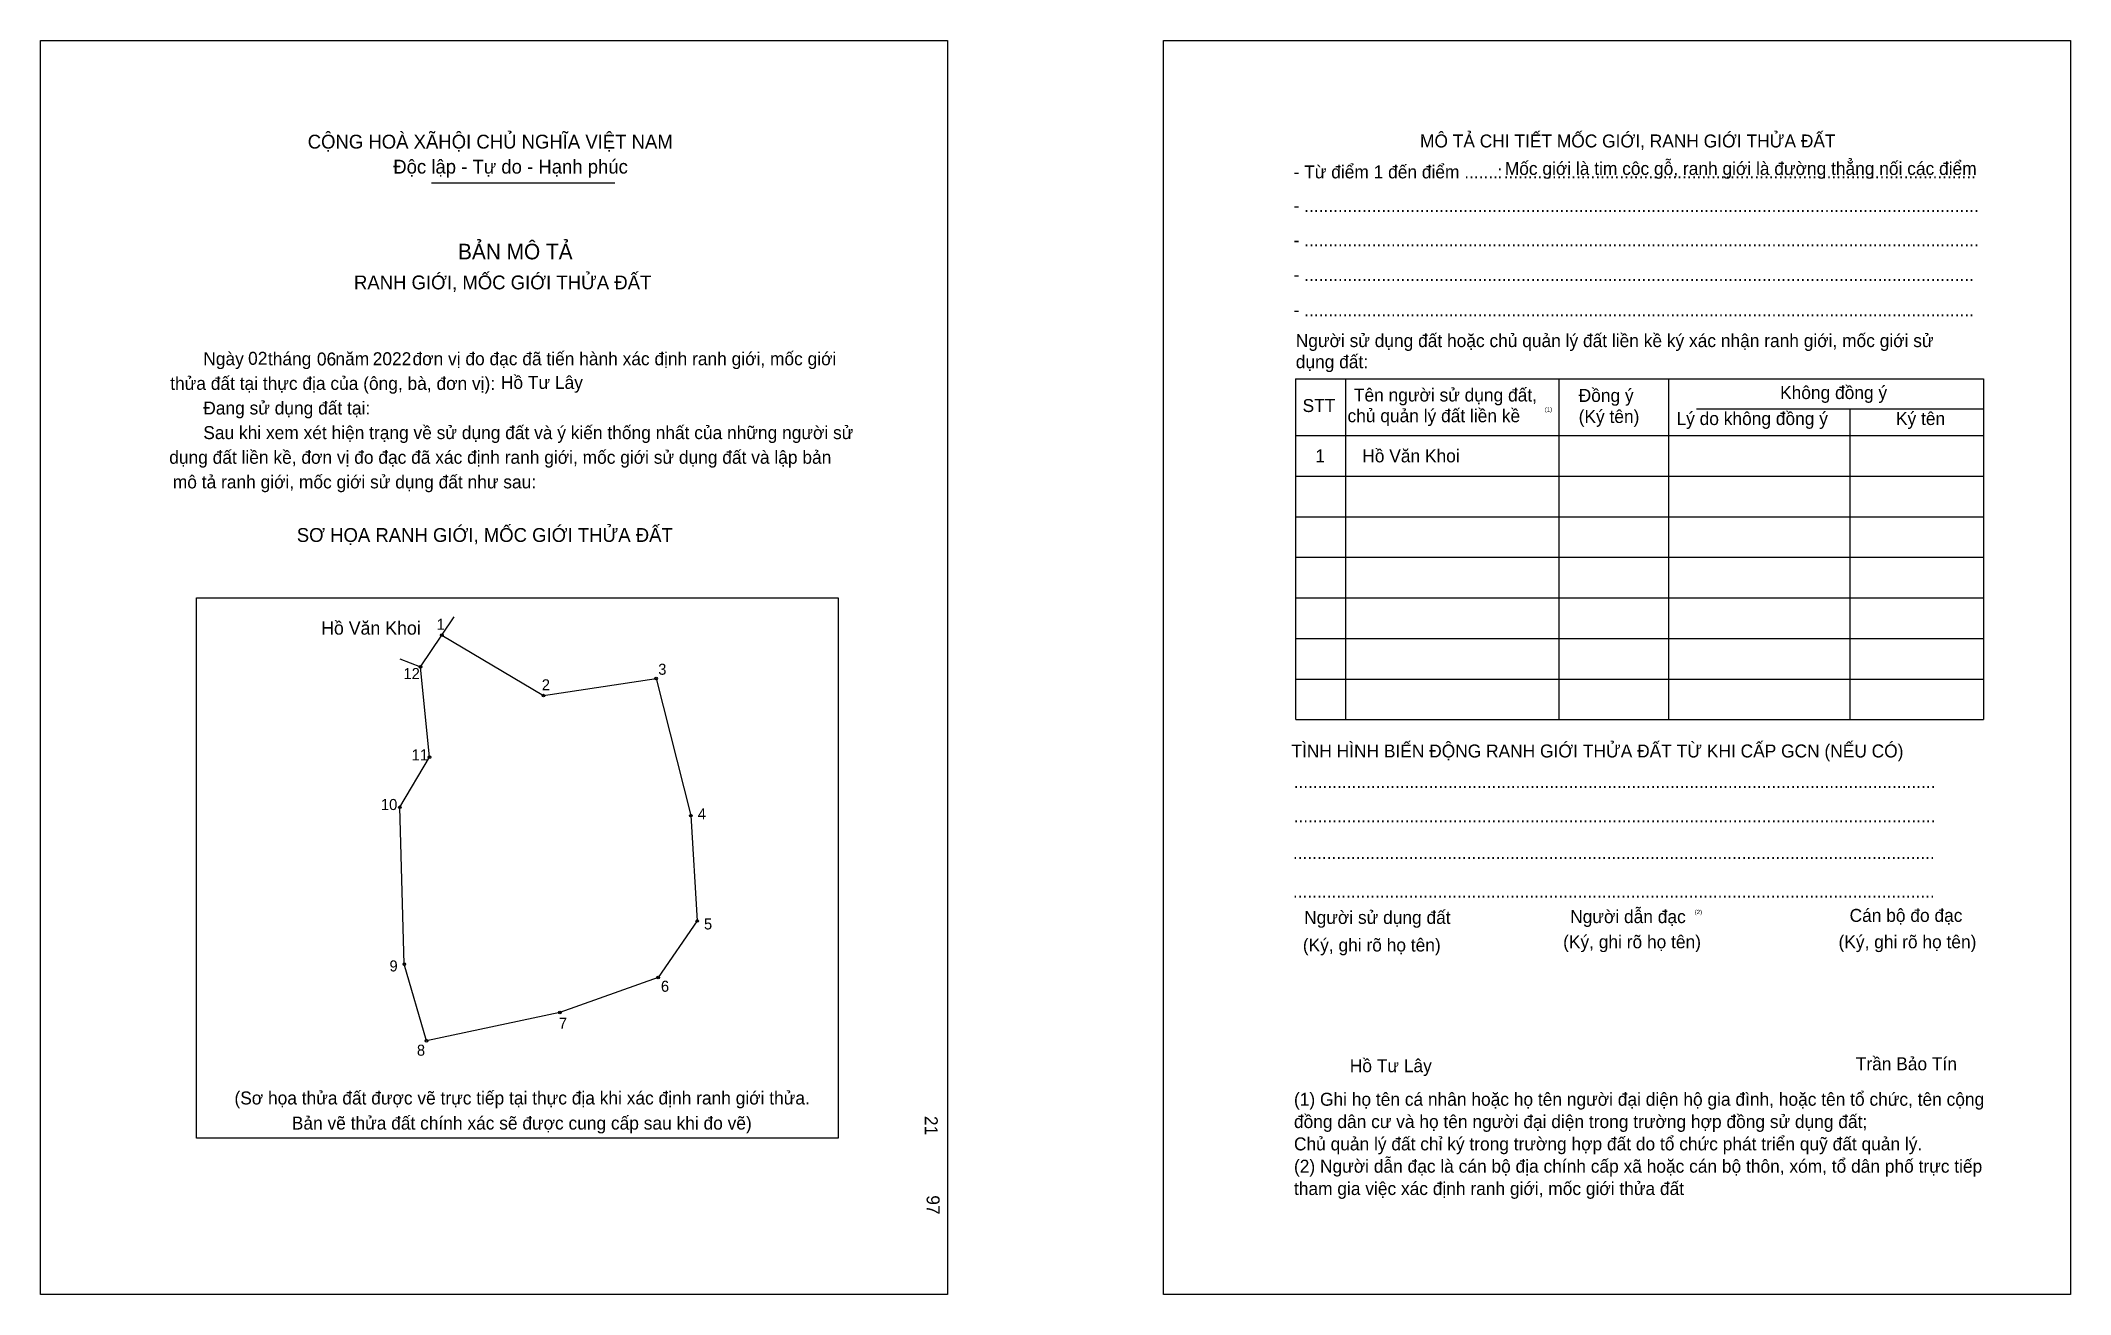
# Model space of a CAD drawing. Extents: x 549134 to 549849, y 1824965 to 1825407.
import ezdxf

# ---------------------------------------------------------------- set-up
doc = ezdxf.new("R2010")
doc.units = 0
for name, color, linetype in [('bmtKhungInTrang1', 7, 'Continuous'), ('bmtKhungInTrang2', 7, 'Continuous'), ('bmtNoiDung', 7, 'Continuous'), ('bmtTemplate', 7, 'Continuous'), ('CanhThua', 7, 'Continuous'), ('MocDinhThua', 7, 'Continuous'), ('RauThua', 7, 'Continuous'), ('SoHieuDinhThua', 7, 'Continuous'), ('TenChuLanCan', 7, 'Continuous')]:
    doc.layers.add(name, color=color, linetype=linetype)

msp = doc.modelspace()

# ---------------------------------------------------------------- linework, layer by layer
at = {"layer": 'bmtKhungInTrang1'}
msp.add_lwpolyline([(549134.04, 1825407.22), (549453.62, 1825407.22), (549453.62, 1824965.2), (549134.04, 1824965.2)], close=True, dxfattribs=at)
at = {"layer": 'bmtKhungInTrang2'}
msp.add_lwpolyline([(549529.83, 1825407.22), (549849.41, 1825407.22), (549849.41, 1824965.2), (549529.83, 1824965.2)], close=True, dxfattribs=at)
at = {"layer": 'bmtTemplate'}
for p, q in [((549271.76, 1825357.12), (549336.38, 1825357.12)), ((549593.94, 1825288), (549593.94, 1825167.83)), ((549669.12, 1825288), (549669.12, 1825167.83)), ((549707.79, 1825288.14), (549707.79, 1825167.83)), ((549818.81, 1825288), (549818.81, 1825167.83)), ((549717.61, 1825277.41), (549818.81, 1825277.41)), ((549576.41, 1825267.97), (549818.81, 1825267.97)), ((549576.41, 1825253.66), (549818.81, 1825253.66)), ((549576.41, 1825239.36), (549818.81, 1825239.36)), ((549576.41, 1825225.05), (549818.81, 1825225.05)), ((549576.41, 1825210.75), (549818.81, 1825210.75)), ((549576.41, 1825196.44), (549818.81, 1825196.44)), ((549576.41, 1825182.14), (549818.81, 1825182.14)), ((549576.41, 1825167.83), (549818.81, 1825167.83))]:
    msp.add_line(p, q, dxfattribs=at)
for points in [[(549576.26, 1825288), (549818.81, 1825288)], [(549576.26, 1825288), (549576.26, 1825167.83)], [(549771.63, 1825277.27), (549771.63, 1825167.83)]]:
    msp.add_lwpolyline(points, dxfattribs=at)
msp.add_lwpolyline([(549189.02, 1825020.25), (549189.02, 1825210.73), (549415.15, 1825210.73), (549415.15, 1825020.25)], close=True, dxfattribs=at)
at = {"layer": 'CanhThua'}
for p, q in [((549267.9, 1825186.41), (549275.48, 1825197.64)), ((549275.48, 1825197.64), (549311.29, 1825176.29)), ((549271.13, 1825154.57), (549267.9, 1825186.41)), ((549311.29, 1825176.29), (549350.94, 1825182.34)), ((549350.94, 1825182.34), (549363.18, 1825133.99)), ((549260.63, 1825136.93), (549271.13, 1825154.57)), ((549262.23, 1825081.61), (549260.63, 1825136.93)), ((549363.18, 1825133.99), (549365.48, 1825096.85)), ((549365.48, 1825096.85), (549351.68, 1825076.92)), ((549270.06, 1825054.63), (549262.23, 1825081.61)), ((549351.68, 1825076.92), (549317.01, 1825064.55)), ((549317.01, 1825064.55), (549270.06, 1825054.63))]:
    msp.add_line(p, q, dxfattribs=at)
at = {"layer": 'MocDinhThua'}
for centre in [(549275.48, 1825197.64), (549267.9, 1825186.41), (549350.94, 1825182.34), (549311.29, 1825176.29), (549271.13, 1825154.57), (549260.63, 1825136.93), (549363.18, 1825133.99), (549365.48, 1825096.85), (549262.23, 1825081.61), (549351.68, 1825076.92), (549317.01, 1825064.55), (549270.06, 1825054.63)]:
    msp.add_circle(centre, 0.467, dxfattribs=at)
at = {"layer": 'RauThua'}
for p, q in [((549275.48, 1825197.64), (549279.84, 1825204.11)), ((549260.69, 1825189.31), (549267.9, 1825186.41))]:
    msp.add_line(p, q, dxfattribs=at)

# ---------------------------------------------------------------- texts
at = {"layer": 'bmtNoiDung'}
for s, height, p in [('02', 4.573, (549207.17, 1825292.92)), ('06', 4.573, (549231.42, 1825292.67)), ('2022', 4.573, (549251.09, 1825292.77)), ('Hồ Tư Lây', 4.573, (549296.26, 1825284.42)), ('1', 4.57, (549583.29, 1825258.53)), ('Hồ Văn Khoi ', 4.5726, (549599.84, 1825258.53)), ('Hồ Tư Lây', 4.573, (549595.44, 1825043.54))]:
    msp.add_text(s, height=height, dxfattribs=at).set_placement(p)
for s, p in [('21', (549445.66, 1825028.12)), ('97', (549446.31, 1825000.14))]:
    msp.add_text(s, height=4.573, rotation=270, dxfattribs=at).set_placement(p)
at = {"layer": 'bmtTemplate'}
for s, height, p in [('CỘNG HOÀ XÃHỘI CHỦ NGHĨA VIỆT NAM', 4.8775, (549228.18, 1825369.15)), ('MÔ TẢ CHI TIẾT MỐC GIỚI, RANH GIỚI THỬA ĐẤT', 4.5709, (549620.19, 1825369.54)), ('Độc lập - Tự do - Hạnh phúc', 4.8775, (549258.34, 1825360.33)), ('- Từ điểm 1 đến điểm .......', 4.5709, (549575.64, 1825358.64)), (':', 4.57, (549647.45, 1825358.64)), ('..................................................................................................', 4.5709, (549649.7, 1825358.64)), ('Mốc giới là tim cộc gỗ, ranh giới là đường thẳng nối các điểm', 4.5709, (549650.08, 1825359.85)), ('- ............................................................................................................................................', 4.57087, (549575.64, 1825346.79)), ('BẢN MÔ TẢ', 5.487, (549281.17, 1825330.1)), ('- ............................................................................................................................................', 4.57087, (549575.64, 1825334.63)), ('RANH GIỚI, MỐC GIỚI THỬA ĐẤT', 4.8775, (549244.48, 1825319.52)), ('- ...........................................................................................................................................', 4.57087, (549575.64, 1825322.47)), ('- ...........................................................................................................................................', 4.57087, (549575.64, 1825310.03)), ('Người sử dụng đất hoặc chủ quản lý đất liền kề ký xác nhận ranh giới, mốc giới sử', 4.5709, (549576.41, 1825299.16)), ('Ngày     tháng     năm         đơn vị đo đạc đã tiến hành xác định ranh giới, mốc giới ', 4.5726, (549191.38, 1825292.77)), ('dụng đất:', 4.571, (549576.41, 1825291.72)), ('thửa đất tại thực địa của (ông, bà, đơn vị):', 4.5726, (549179.72, 1825284.08)), ('Đang sử dụng đất tại:', 4.5726, (549191.38, 1825275.4)), ('STT', 4.571, (549578.8, 1825276.27)), ('Tên người sử dụng đất,', 4.5709, (549596.89, 1825279.99)), ('Đồng ý', 4.571, (549676.11, 1825279.84)), ('Không đồng ý', 4.5709, (549747.09, 1825280.85)), ('chủ quản lý đất liền kề', 4.5709, (549594.65, 1825272.68)), ('(1)', 1.524, (549664.17, 1825276.43)), ('(Ký tên)', 4.571, (549676.11, 1825272.41)), ('Lý do không đồng ý', 4.5709, (549710.59, 1825271.69)), ('Ký tên', 4.571, (549787.94, 1825271.69)), ('Sau khi xem xét hiện trạng về sử dụng đất và ý kiến thống nhất của những người sử ', 4.5726, (549191.38, 1825266.72)), ('dụng đất liền kề, đơn vị đo đạc đã xác định ranh giới, mốc giới sử dụng đất và lập bản', 4.5726, (549179.38, 1825258.03)), ('mô tả ranh giới, mốc giới sử dụng đất như sau:', 4.5726, (549180.64, 1825249.35)), ('SƠ HỌA RANH GIỚI, MỐC GIỚI THỬA ĐẤT', 4.8775, (549224.33, 1825230.48)), ('TÌNH HÌNH BIẾN ĐỘNG RANH GIỚI THỬA ĐẤT TỪ KHI CẤP GCN (NẾU CÓ)', 4.5709, (549574.87, 1825154.49)), ('.....................................................................................................................................', 4.57773, (549575.64, 1825143.73)), ('.....................................................................................................................................', 4.57773, (549575.64, 1825131.57)), ('.....................................................................................................................................', 4.57773, (549575.4, 1825118.7)), ('.....................................................................................................................................', 4.57773, (549575.4, 1825105.11)), ('Người dẫn đạc', 4.5709, (549673.12, 1825096.1)), ('Người sử dụng đất', 4.5709, (549579.36, 1825095.81)), ('(2)', 1.524, (549717.01, 1825099.25)), ('Cán bộ đo đạc', 4.5709, (549771.59, 1825096.53)), ('(Ký, ghi rõ họ tên)', 4.5709, (549578.9, 1825086.09)), ('(Ký, ghi rõ họ tên)', 4.5709, (549670.63, 1825087.23)), ('(Ký, ghi rõ họ tên)', 4.5709, (549767.7, 1825087.23)), ('Trần Bảo Tín', 4.5709, (549773.76, 1825044.21)), ('(Sơ họa thửa đất được vẽ trực tiếp tại thực địa khi xác định ranh giới thửa.', 4.5726, (549202.36, 1825032.16)), ('(1) Ghi họ tên cá nhân hoặc họ tên người đại diện hộ gia đình, hoặc tên tổ chức, tên cộng', 4.5709, (549575.77, 1825031.71)), ('Bản vẽ thửa đất chính xác sẽ được cung cấp sau khi đo vẽ)', 4.5726, (549222.58, 1825023.31)), ('đồng dân cư và họ tên người đại diện trong trường hợp đồng sử dụng đất;', 4.5709, (549575.77, 1825023.85)), ('Chủ quản lý đất chỉ ký trong trường hợp đất do tổ chức phát triển quỹ đất quản lý.', 4.5709, (549575.77, 1825015.98)), ('(2) Người dẫn đạc là cán bộ địa chính cấp xã hoặc cán bộ thôn, xóm, tổ dân phố trực tiếp', 4.5709, (549575.77, 1825008.11)), ('tham gia việc xác định ranh giới, mốc giới thửa đất', 4.5709, (549575.77, 1825000.24))]:
    msp.add_text(s, height=height, dxfattribs=at).set_placement(p)
at = {"layer": 'SoHieuDinhThua'}
for s, height, p in [('1', 3.89, (549273.62, 1825199.49)), ('3', 3.89, (549351.71, 1825183.64)), ('12', 3.894, (549261.91, 1825182.12)), ('2', 3.89, (549310.67, 1825178.16)), ('11', 3.894, (549264.81, 1825153.46)), ('10', 3.894, (549253.97, 1825135.96)), ('4', 3.89, (549365.64, 1825132.65)), ('5', 3.89, (549367.83, 1825093.86)), ('9', 3.89, (549256.99, 1825079.06)), ('6', 3.89, (549352.66, 1825071.89)), ('7', 3.89, (549316.68, 1825058.86)), ('8', 3.89, (549266.66, 1825049.35))]:
    msp.add_text(s, height=height, dxfattribs=at).set_placement(p)
at = {"layer": 'TenChuLanCan'}
msp.add_text('Hồ Văn Khoi', height=4.6734, dxfattribs=at).set_placement((549232.92, 1825197.79))

doc.saveas('drawing.dxf')
